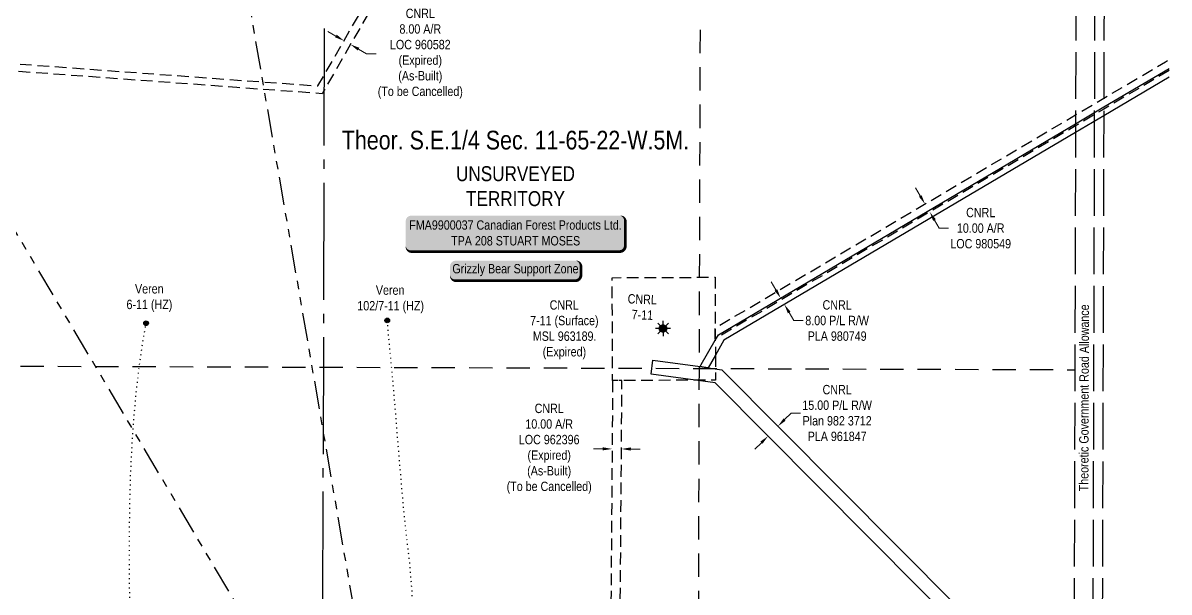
# Model space of a CAD drawing. Extents: x 481150 to 519818, y 6045091 to 6055068.
# Drawn here: x 485805 to 487031, y 6050847 to 6051456 of the extents above; entities that cross this region are included whole.
import ezdxf
from ezdxf.enums import TextEntityAlignment as Align

# ---------------------------------------------------------------- set-up
doc = ezdxf.new("R2010")
doc.units = 0
doc.header["$LTSCALE"] = 5
doc.header["$PDSIZE"] = 0.5
for name, pattern in [('foc-ACCESSROAD', [3.75, 2.5, -1.25]), ('foc-DOT', [1, 0.2, -0.8]), ('foc-DRILLPATH', [14.75, 6, -1.75, 1.75, -1.75, 1.75, -1.75]), ('foc-LSD', [8, 5, -3]), ('foc-QUARTERLINE', [33, 25, -3, 2, -3]), ('foc-UNSURVEYED', [12.5, 10, -2.5])]:
    doc.linetypes.add(name, pattern=pattern)
doc.layers.get('Defpoints').update_dxf_attribs({"color": 9})
for name, color, linetype in [('ABADATA-DRILL', 8, 'foc-DOT'), ('ABADATA-DRILL-T', 8, 'Continuous'), ('AS-DRILL-T', 8, 'Continuous'), ('AS-WILDLIFE-BLOCK', 131, 'Continuous'), ('C-SYMBOL', 7, 'Continuous'), ('C-WS-S', 8, 'Continuous'), ('DRILL-T', 8, 'Continuous'), ('F-AR', 190, 'foc-ACCESSROAD'), ('F-RW', 190, 'Continuous'), ('F-WS', 190, 'foc-ACCESSROAD'), ('L-QSEC', 8, 'foc-QUARTERLINE'), ('L-ROAD-T', 7, 'Continuous'), ('L-SECTION-LSD', 7, 'foc-LSD'), ('L-UNS-T', 3, 'Continuous'), ('L-USEC', 7, 'foc-UNSURVEYED'), ('P-PDRILLPATH', 12, 'foc-DRILLPATH')]:
    doc.layers.add(name, color=color, linetype=linetype)
for name, color, linetype, lineweight in [('C-RW-T', 13, 'Continuous', 9), ('F-AR-T', 190, 'Continuous', 9), ('F-RW-T', 190, 'Continuous', 9), ('F-WS-T', 190, 'Continuous', 9)]:
    doc.layers.add(name, color=color, linetype=linetype, lineweight=lineweight)
doc.styles.add('175L', font='ARIALN.TTF', dxfattribs={"height": 20})
doc.styles.add('80', font='ARIALN.TTF', dxfattribs={"height": 10})
doc.styles.add('80CG', font='ARIALN.TTF', dxfattribs={"height": 10})
doc.styles.add('80L', font='ARIALN.TTF', dxfattribs={"height": 10})
doc.dimstyles.new('Compass 5 000', dxfattribs={"dimscale": 5, "dimtxt": 9, "dimasz": 2, "dimexe": 0.2, "dimexo": 0.0625, "dimgap": 0.5, "dimtad": 0, "dimtih": 1, "dimtoh": 1, "dimzin": 0, "dimdsep": 46, "dimtxsty": '80CG', "dimcen": 0.1, "dimse1": 1, "dimse2": 1, "dimclrd": 256, "dimclrt": 256, "dimaunit": 1, "dimadec": 4, "dimazin": 0, "dimtfac": 0.06, "dimtofl": 0, "dimtmove": 0, "dimatfit": 1, "dimfxl": 0.2, "dimtolj": 1, "dimtzin": 0, "dimlwd": -1, "dimarcsym": 0})

# ---------------------------------------------------------------- blocks, each defined once
blk = doc.blocks.new('GAS')
h = blk.add_hatch(color=255)
h.dxf.hatch_style = 1
edge = h.paths.add_edge_path()
edge.add_arc((0, 0), 0.9, 0, 360)
for p, q in [((-0.81, 0), (-1.62, 0)), ((-0.57, 0.57), (-1.14, 1.14)), ((0, 0.81), (0, 1.62)), ((0.57, 0.57), (1.14, 1.14)), ((1.62, 0), (0.81, 0)), ((-0.57, -0.57), (-1.14, -1.14)), ((0, -0.81), (0, -1.62)), ((1.14, -1.14), (0.57, -0.57))]:
    blk.add_line(p, q)
blk.add_circle((0, 0), 0.8)
blk = doc.blocks.new('*D582')
at = {"layer": 'Defpoints', "color": 0, "transparency": 16777216}
for p in [(486146.1, 6051432.6), (486153.1, 6051428.6), (486155.3, 6051432.5)]:
    blk.add_point(p, dxfattribs=at)
at = {"layer": 'F-AR-T', "transparency": 16777216}
for p, q in [((486139.7, 6051441.5), (486131.1, 6051446.5)), ((486164, 6051427.6), (486172.6, 6051422.6)), ((486172.6, 6051422.6), (486182.6, 6051422.6))]:
    blk.add_line(p, q, dxfattribs=at)
for points in [[(486140.6, 6051443), (486138.9, 6051440.1), (486148.4, 6051436.5)], [(486164.8, 6051429), (486163.1, 6051426.1), (486155.3, 6051432.5)]]:
    blk.add_solid(points, dxfattribs=at)
at = {"layer": 'F-AR-T', "transparency": 16777216, "insert": (486230, 6051422.6), "char_height": 10, "attachment_point": 5, "style": '80CG'}
blk.add_mtext('\\A1;CNRL\\P8.00 A/R\\PLOC 960582\\P(Expired)\\P(As-Built)\\P(To be Cancelled)', dxfattribs=at)
blk = doc.blocks.new('*U406')
h = blk.add_hatch(color=255)
edge = h.paths.add_edge_path()
edge.add_line((-111.5, -20), (111.5, -20))
edge.add_arc((111.5, -14), 6, 270, 360)
edge.add_line((117.5, -14), (117.5, 12.5))
edge.add_arc((111.5, 12.5), 6, 0, 90)
edge.add_line((111.5, 18.5), (-111.5, 18.5))
edge.add_arc((-111.5, 12.5), 6, 90, 180)
edge.add_line((-117.5, 12.5), (-117.5, -14))
edge.add_arc((-111.5, -14), 6, 180, 270)
at = {"color": 44, "flags": 128}
blk.add_lwpolyline([(-111.5, -20, 3, 3, 0), (111.5, -20, 3, 3, 0.414214), (117.5, -14, 3, 3, 0), (117.5, 12.5, 3, 0, 0.414214), (111.5, 18.5, 0, 0, 0), (-111.5, 18.5, 0, 0, 0.414214), (-117.5, 12.5, 0, 0, 0), (-117.5, -14, 0, 3, 0.414214)], format="xyseb", close=True, dxfattribs=at)
at = {"color": 44, "style": '80'}
blk.add_attdef('ENTER_TEXT_001', (-36, -5), '', height=10, dxfattribs=at)
blk = doc.blocks.new('*U412')
h = blk.add_hatch(color=255)
edge = h.paths.add_edge_path()
edge.add_line((-64, -11.5), (64, -11.5))
edge.add_arc((64, -5.5), 6, 270, 360)
edge.add_line((70, -5.5), (70, 4))
edge.add_arc((64, 4), 6, 0, 90)
edge.add_line((64, 10), (-64, 10))
edge.add_arc((-64, 4), 6, 90, 180)
edge.add_line((-70, 4), (-70, -5.5))
edge.add_arc((-64, -5.5), 6, 180, 270)
at = {"color": 131, "flags": 128}
blk.add_lwpolyline([(-64, -11.5, 3, 3, 0), (64, -11.5, 3, 3, 0.414214), (70, -5.5, 3, 3, 0), (70, 4, 3, 0, 0.414214), (64, 10, 0, 0, 0), (-64, 10, 0, 0, 0.414214), (-70, 4, 0, 0, 0), (-70, -5.5, 0, 3, 0.414214)], format="xyseb", close=True, dxfattribs=at)
at = {"color": 131, "style": '80'}
blk.add_attdef('ENTER_TEXT_001', (-36, -5), '', height=10, dxfattribs=at)
blk = doc.blocks.new('*D583')
at = {"layer": 'Defpoints', "color": 0, "transparency": 16777216}
for p in [(486586.6, 6051029.3), (486597.2, 6051039.9), (486612.7, 6051024.3)]:
    blk.add_point(p, dxfattribs=at)
at = {"layer": 'F-RW-T', "transparency": 16777216}
for p, q in [((486619.8, 6051031.4), (486626.9, 6051038.4)), ((486626.9, 6051038.4), (486636.9, 6051038.4)), ((486595, 6051006.7), (486587.9, 6050999.6))]:
    blk.add_line(p, q, dxfattribs=at)
for points in [[(486618.6, 6051032.6), (486620.9, 6051030.2), (486612.7, 6051024.3)], [(486593.8, 6051007.9), (486596.1, 6051005.5), (486602.1, 6051013.7)]]:
    blk.add_solid(points, dxfattribs=at)
at = {"layer": 'F-RW-T', "transparency": 16777216, "insert": (486676, 6051038.4), "char_height": 10, "attachment_point": 5, "style": '80CG'}
blk.add_mtext('\\A1;CNRL\\P15.00 P/L R/W\\PPlan 982 3712\\PPLA 961847', dxfattribs=at)
blk = doc.blocks.new('*D584')
at = {"layer": 'Defpoints', "color": 0, "transparency": 16777216}
for p in [(486616.3, 6051161.9), (486619.6, 6051154.5), (486620.3, 6051155)]:
    blk.add_point(p, dxfattribs=at)
at = {"layer": 'F-RW-T', "transparency": 16777216}
for p, q in [((486610.4, 6051170), (486605.3, 6051178.6)), ((486624.7, 6051145.9), (486629.8, 6051137.3)), ((486629.8, 6051137.3), (486639.8, 6051137.3))]:
    blk.add_line(p, q, dxfattribs=at)
for points in [[(486611.9, 6051170.9), (486609, 6051169.2), (486615.5, 6051161.4)], [(486626.1, 6051146.8), (486623.2, 6051145.1), (486619.6, 6051154.5)]]:
    blk.add_solid(points, dxfattribs=at)
at = {"layer": 'F-RW-T', "transparency": 16777216, "insert": (486676, 6051137.3), "char_height": 10, "attachment_point": 5, "style": '80CG'}
blk.add_mtext('\\A1;CNRL\\P8.00 P/L R/W\\PPLA 980749', dxfattribs=at)
blk = doc.blocks.new('*D585')
at = {"layer": 'Defpoints', "color": 0, "transparency": 16777216}
for p in [(486769.1, 6051261.4), (486774.2, 6051252.8), (486775.1, 6051253.4)]:
    blk.add_point(p, dxfattribs=at)
at = {"layer": 'F-AR-T', "transparency": 16777216}
for p, q in [((486764.9, 6051270.6), (486759.8, 6051279.2)), ((486780.2, 6051244.8), (486785.2, 6051236.1)), ((486785.2, 6051236.1), (486795.2, 6051236.1))]:
    blk.add_line(p, q, dxfattribs=at)
for points in [[(486766.3, 6051271.4), (486763.5, 6051269.7), (486770, 6051262)], [(486781.6, 6051245.6), (486778.7, 6051243.9), (486775.1, 6051253.4)]]:
    blk.add_solid(points, dxfattribs=at)
at = {"layer": 'F-AR-T', "transparency": 16777216, "insert": (486829.6, 6051236.1), "char_height": 10, "attachment_point": 5, "style": '80CG'}
blk.add_mtext('\\A1;CNRL\\P10.00 A/R\\PLOC 980549', dxfattribs=at)
blk = doc.blocks.new('*D586')
at = {"layer": 'Defpoints', "color": 0, "transparency": 16777216}
for p in [(486435.3, 6051003.3), (486435.3, 6051000), (486445.3, 6051003.2)]:
    blk.add_point(p, dxfattribs=at)
at = {"layer": 'F-AR-T', "transparency": 16777216}
for p, q in [((486425.3, 6051000.1), (486415.3, 6051000.2)), ((486455.2, 6050999.9), (486465.2, 6050999.8))]:
    blk.add_line(p, q, dxfattribs=at)
for points in [[(486425.3, 6051001.8), (486425.2, 6050998.5), (486435.3, 6051000)], [(486455.3, 6051001.6), (486455.2, 6050998.2), (486445.2, 6051000)]]:
    blk.add_solid(points, dxfattribs=at)
at = {"layer": 'F-AR-T', "transparency": 16777216, "insert": (486367.9, 6051000.2), "char_height": 10, "attachment_point": 5, "style": '80CG'}
blk.add_mtext('\\A1;CNRL\\P10.00 A/R\\PLOC 962396\\P(Expired)\\P(As-Built)\\P(To be Cancelled)', dxfattribs=at)
blk = doc.blocks.new('BH-Existing')
at = {"layer": 'AS-DRILL-T'}
h = blk.add_hatch(color=256, dxfattribs=at)
h.dxf.hatch_style = 1
edge = h.paths.add_edge_path()
edge.add_arc((0, 0), 0.5, 0, 360)
blk.add_circle((0, 0), 0.5, dxfattribs=at)

msp = doc.modelspace()

# ---------------------------------------------------------------- linework, layer by layer
at = {"layer": 'ABADATA-DRILL', "flags": 128}
for points in [[(486342.699, 6048749.822), (486342.699, 6048749.822), (486342.719, 6048749.851), (486342.759, 6048749.881), (486342.809, 6048749.891), (486342.859, 6048749.911), (486342.879, 6048749.941), (486342.839, 6048749.961), (486342.729, 6048749.971), (486342.609, 6048749.982), (486342.459, 6048749.982), (486342.269, 6048749.983), (486342.019, 6048749.994), (486341.719, 6048750.005), (486341.359, 6048749.976), (486340.909, 6048749.917), (486340.379, 6048749.858), (486339.749, 6048749.79), (486339.038, 6048749.693), (486338.258, 6048749.545), (486336.957, 6048749.309), (486335.577, 6048749.083), (486334.086, 6048748.827), (486332.515, 6048748.532), (486329.394, 6048748.062), (486326.353, 6048747.791), (486323.402, 6048747.67), (486320.862, 6048747.537), (486318.881, 6048747.263), (486317.48, 6048746.797), (486316.698, 6048746.27), (486316.496, 6048745.7), (486316.816, 6048745.629), (486317.166, 6048745.518), (486317.556, 6048745.397), (486317.705, 6048745.347), (486317.885, 6048745.256), (486317.935, 6048745.226), (486318.125, 6048745.135), (486320.311, 6048743.899), (486321.449, 6048743.265), (486319.589, 6048743.151), (486317.108, 6048742.758), (486316.258, 6048742.871), (486316.5, 6048743.68), (486317.313, 6048744.698), (486318.01, 6048746.986), (486318.588, 6048749.384), (486319.32, 6048750.122), (486319.43, 6048750.201), (486319.43, 6048750.252), (486319.28, 6048750.252), (486318.93, 6048750.203), (486318.39, 6048750.115), (486317.719, 6048750.027), (486316.869, 6048749.939), (486315.799, 6048749.882), (486314.509, 6048749.836), (486312.949, 6048749.741), (486311.078, 6048749.577), (486308.927, 6048749.283), (486306.546, 6048748.85), (486303.974, 6048748.348), (486301.253, 6048747.826), (486298.511, 6048747.254), (486293.117, 6048746.001), (486287.283, 6048744.608), (486281.209, 6048743.216), (486278.287, 6048742.505), (486275.445, 6048741.824), (486272.603, 6048741.202), (486269.601, 6048740.581), (486266.329, 6048739.951), (486262.757, 6048739.332), (486258.846, 6048738.764), (486254.594, 6048738.177), (486250.062, 6048737.56), (486245.35, 6048736.924), (486240.558, 6048736.249), (486235.686, 6048735.573), (486230.744, 6048734.868), (486225.682, 6048734.123), (486215.497, 6048732.694), (486205.243, 6048731.355), (486195.149, 6048730.045), (486185.706, 6048728.784), (486176.782, 6048727.651), (486167.749, 6048726.568), (486158.356, 6048725.506), (486148.843, 6048724.565), (486140.841, 6048723.789), (486131.658, 6048722.856), (486127.197, 6048722.43), (486122.666, 6048722.173), (486118.036, 6048722.137), (486113.406, 6048722.341), (486108.748, 6048722.845), (486104.13, 6048723.669), (486099.644, 6048724.853), (486095.359, 6048726.356), (486091.324, 6048728.068), (486087.379, 6048729.88), (486079.531, 6048733.683), (486071.942, 6048737.536), (486064.434, 6048741.349), (486056.715, 6048745.152), (486048.866, 6048748.886), (486041.058, 6048752.679), (486033.529, 6048756.452), (486029.016, 6048758.765), (486026.121, 6048760.294), (486024.803, 6048761.018), (486024.513, 6048761.169), (486021.059, 6048763.079), (486017.446, 6048765.44), (486013.705, 6048768.421), (486009.845, 6048771.833), (486005.917, 6048775.675), (486001.68, 6048780.248), (485997.356, 6048785.331), (485992.772, 6048790.884), (485987.82, 6048796.849), (485978.091, 6048810.349), (485968.28, 6048826.568), (485958.213, 6048844.419), (485948.233, 6048864.209), (485938.566, 6048885.288), (485929.204, 6048907.896), (485920.588, 6048932.502), (485912.397, 6048958.867), (485904.638, 6048985.931), (485897.771, 6049013.492), (485893.045, 6049041.426), (485890.631, 6049070.023), (485890.097, 6049098.775), (485891.463, 6049127.401), (485894.041, 6049156.434), (485896.867, 6049185.235), (485897.516, 6049191.543), (485900.372, 6049220.275), (485902.729, 6049249.168), (485905.056, 6049277.971), (485907.692, 6049306.813), (485910.159, 6049335.726), (485911.586, 6049364.642), (485911.843, 6049393.591), (485911.51, 6049422.652), (485911.337, 6049451.593), (485911.903, 6049480.041), (485912.509, 6049508.9), (485912.257, 6049538.041), (485912.194, 6049566.921), (485912.09, 6049595.721), (485911.038, 6049624.835), (485910.045, 6049653.848), (485909.071, 6049682.451), (485908.857, 6049711.222), (485909.214, 6049740.041), (485908.84, 6049768.872), (485908.478, 6049797.913), (485908.455, 6049827.054), (485908.641, 6049855.683), (485909.048, 6049884.612), (485909.485, 6049913.591), (485910.032, 6049942.559), (485911.258, 6049971.156), (485913.096, 6050000.43), (485915.822, 6050029.072), (485919.158, 6050057.753), (485922.064, 6050086.294), (485924.28, 6050115.007), (485924.928, 6050144.196), (485924.364, 6050172.957), (485923.647, 6050200.45), (485923.089, 6050224.421), (485922.316, 6050253.324), (485922.023, 6050282.295), (485922.109, 6050311.105), (485922.237, 6050340.325), (485922.856, 6050369.863), (485923.791, 6050398.18), (485924.967, 6050426.877), (485926.094, 6050455.684), (485927.21, 6050484.53), (485928.456, 6050513.097), (485929.963, 6050541.932), (485931.109, 6050570.729), (485930.826, 6050599.61), (485928.913, 6050628.526), (485926.719, 6050657.223), (485925.336, 6050686.047), (485924.533, 6050715.09), (485923.969, 6050743.652), (485922.417, 6050772.946), (485920.544, 6050801.932), (485919.352, 6050831.156), (485918.827, 6050859.558), (485918.754, 6050888.688), (485918.901, 6050917.498), (485919.388, 6050946.376), (485920.185, 6050975.504), (485921.702, 6051004.24), (485923.668, 6051033.074), (485926.235, 6051061.916), (485929.621, 6051090.726), (485933.917, 6051119.364), (485936.603, 6051134.465)], [(486342.713, 6048754.606), (486342.713, 6048754.606), (486342.803, 6048754.546), (486342.883, 6048754.506), (486342.983, 6048754.515), (486343.153, 6048754.555), (486343.423, 6048754.584), (486343.883, 6048754.623), (486344.394, 6048754.711), (486344.684, 6048754.83), (486344.834, 6048754.96), (486344.904, 6048755.03), (486344.865, 6048755.05), (486344.765, 6048755.13), (486344.595, 6048755.24), (486344.525, 6048755.331), (486344.476, 6048755.401), (486344.366, 6048755.521), (486344.237, 6048755.742), (486343.998, 6048756.062), (486343.768, 6048756.363), (486343.569, 6048756.584), (486343.33, 6048756.804), (486343.25, 6048756.865), (486343.17, 6048756.895), (486343.14, 6048756.915), (486342.991, 6048757.035), (486342.242, 6048757.658), (486341.015, 6048758.541), (486339.868, 6048759.525), (486339.42, 6048760.336), (486339.859, 6048759.965), (486340.356, 6048758.963), (486341.074, 6048758.211), (486341.943, 6048757.819), (486342.843, 6048757.736), (486343.674, 6048758.183), (486344.215, 6048758.612), (486344.655, 6048758.48), (486345.475, 6048758.368), (486345.903, 6048757.977), (486345.951, 6048757.256), (486346.489, 6048756.675), (486347.248, 6048756.383), (486347.397, 6048756.012), (486346.916, 6048755.564), (486346.406, 6048755.615), (486346.078, 6048756.106), (486346.038, 6048756.276), (486346.038, 6048756.326), (486345.988, 6048756.346), (486345.798, 6048756.337), (486345.458, 6048756.338), (486344.968, 6048756.369), (486344.469, 6048756.451), (486343.729, 6048756.593), (486342.759, 6048756.716), (486341.46, 6048756.79), (486339.82, 6048756.815), (486337.9, 6048756.781), (486335.759, 6048756.677), (486333.439, 6048756.524), (486330.928, 6048756.312), (486328.218, 6048756.07), (486325.377, 6048755.818), (486322.466, 6048755.657), (486319.496, 6048755.606), (486316.596, 6048755.675), (486313.667, 6048755.884), (486310.768, 6048756.262), (486307.9, 6048756.851), (486305.042, 6048757.639), (486302.165, 6048758.578), (486299.338, 6048759.637), (486296.632, 6048760.715), (486293.945, 6048761.833), (486291.228, 6048763.001), (486288.442, 6048764.229), (486285.646, 6048765.548), (486281.663, 6048767.8), (486277.422, 6048770.843), (486270.359, 6048776.484), (486262.817, 6048782.507), (486254.439, 6048789.642), (486245.834, 6048798.258), (486237.456, 6048808.733), (486230.026, 6048822.146), (486223.545, 6048838.445), (486217.858, 6048855.952), (486213.245, 6048875.116), (486209.331, 6048897.138), (486206.161, 6048920.338), (486203.804, 6048944.615), (486202.353, 6048970.81), (486201.803, 6048997.511), (486201.821, 6049006.821), (486201.842, 6049017.131), (486201.766, 6049025.072), (486201.654, 6049034.422), (486201.571, 6049043.552), (486201.488, 6049052.473), (486201.592, 6049080.242), (486201.197, 6049108.684), (486200.023, 6049137.217), (486199.468, 6049165.679), (486199.458, 6049172.409), (486199.436, 6049201.55), (486199.403, 6049230.36), (486199.4, 6049259.57), (486199.276, 6049288.21), (486199.203, 6049317.191), (486199.39, 6049345.87), (486199.267, 6049374.871), (486199.024, 6049404.052), (486199.181, 6049432.912), (486199.308, 6049461.821), (486199.295, 6049490.831), (486199.681, 6049519.55), (486200.229, 6049548.579), (486200.446, 6049577.708), (486200.802, 6049606.338), (486201.399, 6049635.326), (486202.117, 6049664.494), (486203.022, 6049692.791), (486203.938, 6049721.649), (486204.845, 6049750.536), (486205.992, 6049779.423), (486207.279, 6049808.269), (486208.545, 6049836.955), (486209.922, 6049865.851), (486211.409, 6049895.047), (486212.756, 6049924.003), (486214.173, 6049952.919), (486215.919, 6049981.574), (486217.395, 6050010.17), (486218.202, 6050039.167), (486218.947, 6050067.425), (486219.866, 6050097.143), (486220.743, 6050125.99), (486221.642, 6050155.678), (486222.116, 6050183.506), (486222.174, 6050212.806), (486222.449, 6050241.266), (486223.237, 6050270.533), (486224.005, 6050299.881), (486224.262, 6050328.591), (486224.387, 6050357.051), (486224.905, 6050386.149), (486225.532, 6050415.167), (486225.819, 6050444.157), (486226.086, 6050472.996), (486226.242, 6050501.836), (486226.078, 6050530.516), (486226.096, 6050559.676), (486226.043, 6050588.527), (486225.899, 6050617.257), (486226.036, 6050646.207), (486225.853, 6050675.358), (486225.47, 6050704.139), (486224.908, 6050733.311), (486224.284, 6050762.023), (486223.621, 6050790.935), (486222.558, 6050819.828), (486221.134, 6050848.693), (486218.771, 6050877.53), (486215.456, 6050905.88), (486212.303, 6050934.76), (486209.82, 6050963.657), (486207.376, 6050992.275), (486204.962, 6051021.152), (486202.689, 6051050.119), (486200.185, 6051078.577), (486197.411, 6051107.305), (486196.152, 6051120.819), (486194.632, 6051137.414)]]:
    msp.add_lwpolyline(points, dxfattribs=at)
at = {"layer": 'ABADATA-DRILL'}
for p in [(485936.606, 6051134.516), (486194.659, 6051137.396)]:
    msp.add_point(p, dxfattribs=at)
at = {"layer": 'F-AR', "flags": 128}
for points in [[(486281.129, 6051589.008), (486229.79, 6051561.811), (486188.052, 6051489.364), (486127.086, 6051383.545), (486124.954, 6051379.845), (486033.801, 6051386.501), (485639.054, 6051415.459), (485333.284, 6051436.735), (485303.131, 6051438.833), (485203.163, 6051445.789)], [(485203.188, 6051453.807), (485303.157, 6051446.851), (485333.31, 6051444.754), (485639.624, 6051423.44), (486034.384, 6051394.481), (486120.528, 6051388.191), (486127.135, 6051399.658), (486178.837, 6051489.396), (486224.008, 6051567.803), (486264.146, 6051589.066)], [(487031.124, 6051404.652), (486961.212, 6051363.347), (486931.001, 6051345.497), (486546.973, 6051118.603), (486545.635, 6051117.813), (486545.586, 6051129.4), (486931.034, 6051357.133), (486961.245, 6051374.983), (487027.247, 6051413.979), (487031.157, 6051416.289)]]:
    msp.add_lwpolyline(points, dxfattribs=at)
msp.add_lwpolyline([(486435.809, 6051073.138), (486433.609, 6050784.28), (486429.685, 6050439.954), (486439.611, 6050433.951), (486443.603, 6050784.166), (486445.804, 6051073.062), (486435.809, 6051073.138)], close=True, dxfattribs=at)
at = {"layer": 'F-RW', "flags": 128}
for points in [[(487031.104, 6051397.676), (486961.191, 6051356.371), (486930.981, 6051338.521), (486554.88, 6051116.311), (486545.71, 6051100.393), (486537.89, 6051086.818), (486533.171, 6051087.473), (486529.346, 6051088.004), (486530.672, 6051090.304), (486545.642, 6051116.292), (486546.973, 6051118.603), (486549.001, 6051122.125), (486931.008, 6051347.824), (486961.218, 6051365.673), (487031.131, 6051406.979)], [(487028.772, 6050584.61), (486959.185, 6050654.591), (486929.112, 6050684.834), (486545.494, 6051070.626), (486476.894, 6051080.148), (486478.955, 6051094.998), (486529.346, 6051088.004), (486537.89, 6051086.818), (486552.561, 6051084.782), (486929.173, 6050706.035), (486959.245, 6050675.791), (487028.832, 6050605.81)]]:
    msp.add_lwpolyline(points, dxfattribs=at)
at = {"layer": 'F-WS', "flags": 128}
msp.add_lwpolyline([(486545.71, 6051100.393), (486545.825, 6051073.612), (486545.412, 6051073.61), (486525.474, 6051073.524), (486445.812, 6051073.181), (486435.809, 6051073.138), (486435.337, 6051183.154), (486545.353, 6051183.627), (486545.586, 6051129.4), (486545.635, 6051117.813), (486545.642, 6051116.292), (486545.71, 6051100.393)], close=True, dxfattribs=at)
at = {"layer": 'L-QSEC'}
msp.add_line((486127.287, 6051449.6), (486124.962, 6050685.344), dxfattribs=at)
at = {"layer": 'L-SECTION-LSD', "flags": 128}
for points in [[(486529.407, 6051488.204), (486527.034, 6050683.973)], [(485322.115, 6051090.207), (486126.185, 6051087.461), (486930.255, 6051084.716)]]:
    msp.add_lwpolyline(points, dxfattribs=at)
at = {"layer": 'L-USEC'}
for p, q in [((486931.405, 6051486.829), (486929.105, 6050682.603)), ((486951.513, 6051486.771), (486949.222, 6050682.545)), ((486961.572, 6051486.743), (486959.272, 6050682.517))]:
    msp.add_line(p, q, dxfattribs=at)
at = {"layer": 'P-PDRILLPATH', "flags": 128}
for points in [[(486210.041, 6050534.185), (485983.699, 6051843.334), (483533.623, 6054720.274)], [(486213.474, 6050530.655), (485677.685, 6051433.276), (483044.608, 6054497.231)]]:
    msp.add_lwpolyline(points, dxfattribs=at)

# ---------------------------------------------------------------- block references
at = {"layer": 'AS-DRILL-T', "xscale": 4.997778999999992, "yscale": 4.997778999999992, "zscale": 4.997778999999992}
for p in [(486194.632, 6051137.414), (485936.603, 6051134.465)]:
    msp.add_blockref('BH-Existing', p, dxfattribs=at)
at = {"layer": 'AS-WILDLIFE-BLOCK'}
ref = msp.add_blockref('*U412', (486331.859, 6051191.4), dxfattribs=at)
ref.add_attrib('ENTER_TEXT_001', 'Grizzly Bear Support Zone', (486264.294, 6051187.781), dxfattribs={"layer": '0', "color": 131, "height": 10, "style": '80'})
at = {"layer": 'C-RW-T'}
ref = msp.add_blockref('*U406', (486331.859, 6051231.059), dxfattribs=at)
ref.add_attrib('ENTER_TEXT_001', 'FMA9900037 Canadian Forest Products Ltd.', (486218.193, 6051234.477), dxfattribs={"layer": '0', "color": 44, "height": 10, "style": '80'})
ref.add_attrib('ENTER_TEXT_002', 'TPA 208 STUART MOSES', (486262.944, 6051217.633), dxfattribs={"layer": '0', "color": 44, "height": 10, "style": '80'})
at = {"layer": 'C-WS-S', "xscale": 5.000000000000019, "yscale": 5.000000000000019, "zscale": 5.000000000000019}
msp.add_blockref('GAS', (486489.688, 6051128.831), dxfattribs=at)

# ---------------------------------------------------------------- texts
at = {"layer": 'ABADATA-DRILL-T', "char_height": 10.00441, "attachment_point": 1, "style": '80L'}
for s, width, insert in [('\\pi9.3549;Veren\\P\\pi0.25475;6-11 (HZ)', 48.42965, (485915.394, 6051176.251)), ('\\pi20.509;Veren\\P\\pi0.66421;102/7-11 (HZ)', 70.73825, (486161.953, 6051174.858))]:
    msp.add_mtext_dynamic_manual_height_columns(s, width=width, gutter_width=50, heights=[0], dxfattribs=dict(at, insert=insert))
at = {"layer": 'C-SYMBOL', "color": 3, "style": '175L'}
msp.add_text('Theor. S.E.1/4 Sec. 11-65-22-W.5M.', height=19.98946, dxfattribs=at).set_placement((486331.859, 6051314.278), align=Align.BOTTOM_CENTER)
at = {"layer": 'DRILL-T', "insert": (486451.935, 6051165.722), "char_height": 9.99556, "attachment_point": 1, "rotation": 357.723606, "style": '80L'}
msp.add_mtext_dynamic_manual_height_columns('\\pi0.19998;CNRL\\P\\pi5.1568;7-11', width=30.58436, gutter_width=49.978, heights=[0], dxfattribs=at)
at = {"layer": 'F-WS-T', "insert": (486340.4, 6051158.964), "char_height": 10, "attachment_point": 1, "style": '80L'}
msp.add_mtext_dynamic_manual_height_columns('\\pi28.011;CNRL\\P\\pi7.1104;7-11 (Surface)\\P\\pi9.9515;MSL 963189.\\P\\pi20.569;(Expired)', width=86.21946, gutter_width=50, heights=[0], dxfattribs=at)
at = {"layer": 'L-ROAD-T', "style": '80L'}
msp.add_text('Theoretic Government Road Allowance', height=10, rotation=89.818547, dxfattribs=at).set_placement((486940.164, 6051054.654), align=Align.MIDDLE_CENTER)
at = {"layer": 'L-UNS-T', "color": 3, "insert": (486331.859, 6051280.924), "char_height": 16, "attachment_point": 5, "style": '80L'}
msp.add_mtext_dynamic_manual_height_columns('UNSURVEYED TERRITORY', width=126.41375, gutter_width=47.5, heights=[0], dxfattribs=at)

# ---------------------------------------------------------------- dimensions: what is measured, and where the dimension line sits
at = {"layer": 'F-AR-T', "color": 5}
dim = msp.add_aligned_dim(p1=(486146.135, 6051432.635), p2=(486153.068, 6051428.641), distance=4.504, text='CNRL\\P8.00 A/R\\PLOC 960582\\P(Expired)\\P(As-Built)\\P(To be Cancelled)', dimstyle='Compass 5 000', dxfattribs=at)
dim.commit()
dim.dimension.update_dxf_attribs({"geometry": '*D582', "text_midpoint": (486229.979, 6051422.56)})
at = {"layer": 'F-AR-T', "color": 3}
for p1, p2, distance, text, picture, middle in [((486769.078, 6051261.445), (486774.165, 6051252.834), 1.048, 'CNRL\\P10.00 A/R\\PLOC 980549', '*D585', (486829.555, 6051236.148)), ((486445.272, 6051003.226), (486435.277, 6051003.302), 3.257, 'CNRL\\P10.00 A/R\\PLOC 962396\\P(Expired)\\P(As-Built)\\P(To be Cancelled)', '*D586', (486367.92, 6051000.198))]:
    dim = msp.add_aligned_dim(p1=p1, p2=p2, distance=distance, text=text, dimstyle='Compass 5 000', dxfattribs=at)
    dim.commit()
    dim.dimension.update_dxf_attribs({"geometry": picture, "text_midpoint": middle})
at = {"layer": 'F-RW-T'}
dim = msp.add_aligned_dim(p1=(486616.266, 6051161.867), p2=(486620.334, 6051154.983), distance=-0.872, text='CNRL\\P8.00 P/L R/W\\PPLA 980749', dimstyle='Compass 5 000', dxfattribs=at)
dim.commit()
dim.dimension.update_dxf_attribs({"geometry": '*D584', "text_midpoint": (486676.042, 6051137.32)})
dim = msp.add_linear_dim(base=(486612.684, 6051024.318), p1=(486586.569, 6051029.319), p2=(486597.2, 6051039.89), angle=44.838088, text='CNRL\\P15.00 P/L R/W\\PPlan 982 3712\\PPLA 961847', dimstyle='Compass 5 000', dxfattribs=at)
dim.commit()
dim.dimension.update_dxf_attribs({"geometry": '*D583', "text_midpoint": (486675.952, 6051038.42), "dimtype": 161})

doc.saveas('drawing.dxf')
